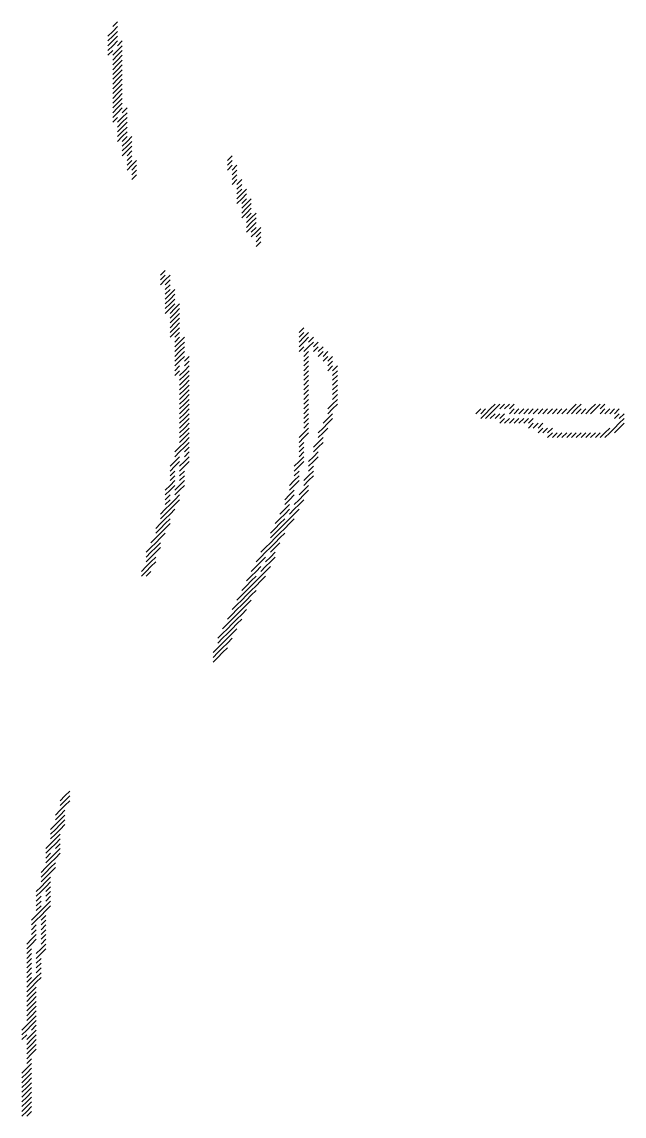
# Model space of a CAD drawing. Header units: metres. Extents: x 5 to 1923, y 5 to 1083.
# Drawn here: x 1115 to 1241, y 334 to 563 of the extents above; entities that cross this region are included whole.
import ezdxf

# ---------------------------------------------------------------- set-up
doc = ezdxf.new("R2010")
doc.units = ezdxf.units.M

msp = doc.modelspace()

# ---------------------------------------------------------------- linework, layer by layer
for p, q in [((1134, 562), (1135, 563)), ((1134, 561), (1135, 562)), ((1133, 560), (1134, 561)), ((1133, 559), (1134, 560)), ((1133, 558), (1134, 559)), ((1134, 560), (1135, 561)), ((1134, 559), (1135, 560)), ((1134, 558), (1135, 559)), ((1135, 558), (1136, 559)), ((1133, 557), (1134, 558)), ((1133, 556), (1134, 557)), ((1134, 556), (1135, 557)), ((1135, 557), (1136, 558)), ((1135, 556), (1136, 557)), ((1134, 555), (1135, 556)), ((1134, 554), (1135, 555)), ((1135, 555), (1136, 556)), ((1135, 554), (1136, 555)), ((1134, 553), (1135, 554)), ((1134, 552), (1135, 553)), ((1134, 551), (1135, 552)), ((1135, 553), (1136, 554)), ((1135, 552), (1136, 553)), ((1135, 551), (1136, 552)), ((1134, 550), (1135, 551)), ((1134, 549), (1135, 550)), ((1135, 550), (1136, 551)), ((1135, 549), (1136, 550)), ((1134, 548), (1135, 549)), ((1134, 547), (1135, 548)), ((1135, 548), (1136, 549)), ((1135, 547), (1136, 548)), ((1134, 546), (1135, 547)), ((1134, 545), (1135, 546)), ((1135, 546), (1136, 547)), ((1135, 545), (1136, 546)), ((1134, 544), (1135, 545)), ((1134, 543), (1135, 544)), ((1134, 542), (1135, 543)), ((1135, 544), (1136, 545)), ((1135, 542), (1136, 543)), ((1136, 544), (1137, 545)), ((1136, 543), (1137, 544)), ((1136, 542), (1137, 543)), ((1135, 541), (1136, 542)), ((1135, 540), (1136, 541)), ((1136, 541), (1137, 542)), ((1136, 540), (1137, 541)), ((1135, 539), (1136, 540)), ((1135, 538), (1136, 539)), ((1136, 539), (1137, 540)), ((1136, 538), (1137, 539)), ((1137, 538), (1138, 539)), ((1136, 537), (1137, 538)), ((1136, 536), (1137, 537)), ((1136, 535), (1137, 536)), ((1137, 537), (1138, 538)), ((1137, 536), (1138, 537)), ((1137, 535), (1138, 536)), ((1137, 534), (1138, 535)), ((1137, 533), (1138, 534)), ((1138, 533), (1139, 534)), ((1158, 534), (1159, 535)), ((1158, 533), (1159, 534)), ((1137, 532), (1138, 533)), ((1138, 532), (1139, 533)), ((1138, 531), (1139, 532)), ((1158, 532), (1159, 533)), ((1159, 532), (1160, 533)), ((1159, 531), (1160, 532)), ((1138, 530), (1139, 531)), ((1159, 530), (1160, 531)), ((1159, 529), (1160, 530)), ((1160, 529), (1161, 530)), ((1160, 528), (1161, 529)), ((1160, 527), (1161, 528)), ((1160, 526), (1161, 527)), ((1161, 527), (1162, 528)), ((1161, 526), (1162, 527)), ((1160, 525), (1161, 526)), ((1161, 525), (1162, 526)), ((1161, 524), (1162, 525)), ((1162, 525), (1163, 526)), ((1162, 524), (1163, 525)), ((1161, 523), (1162, 524)), ((1161, 522), (1162, 523)), ((1162, 523), (1163, 524)), ((1162, 522), (1163, 523)), ((1163, 522), (1164, 523)), ((1162, 521), (1163, 522)), ((1162, 520), (1163, 521)), ((1162, 519), (1163, 520)), ((1163, 521), (1164, 522)), ((1163, 520), (1164, 521)), ((1163, 519), (1164, 520)), ((1164, 519), (1165, 520)), ((1163, 518), (1164, 519)), ((1164, 518), (1165, 519)), ((1164, 517), (1165, 518)), ((1164, 516), (1165, 517)), ((1144, 510), (1145, 511)), ((1144, 509), (1145, 510)), ((1144, 508), (1145, 509)), ((1145, 509), (1146, 510)), ((1145, 508), (1146, 509)), ((1145, 507), (1146, 508)), ((1145, 506), (1146, 507)), ((1146, 506), (1147, 507)), ((1145, 505), (1146, 506)), ((1145, 504), (1146, 505)), ((1145, 503), (1146, 504)), ((1146, 505), (1147, 506)), ((1146, 504), (1147, 505)), ((1146, 503), (1147, 504)), ((1147, 503), (1148, 504)), ((1145, 502), (1146, 503)), ((1146, 502), (1147, 503)), ((1146, 501), (1147, 502)), ((1147, 502), (1148, 503)), ((1147, 501), (1148, 502)), ((1146, 500), (1147, 501)), ((1146, 499), (1147, 500)), ((1147, 500), (1148, 501)), ((1147, 499), (1148, 500)), ((1146, 498), (1147, 499)), ((1146, 497), (1147, 498)), ((1147, 498), (1148, 499)), ((1147, 497), (1148, 498)), ((1147, 496), (1148, 497)), ((1148, 496), (1149, 497)), ((1173, 498), (1174, 499)), ((1173, 497), (1174, 498)), ((1173, 496), (1174, 497)), ((1174, 497), (1175, 498)), ((1174, 496), (1175, 497)), ((1175, 496), (1176, 497)), ((1147, 495), (1148, 496)), ((1147, 494), (1148, 495)), ((1148, 495), (1149, 496)), ((1148, 494), (1149, 495)), ((1173, 495), (1174, 496)), ((1173, 494), (1174, 495)), ((1174, 494), (1175, 495)), ((1175, 495), (1176, 496)), ((1176, 495), (1177, 496)), ((1176, 494), (1177, 495)), ((1177, 494), (1178, 495)), ((1147, 493), (1148, 494)), ((1147, 492), (1148, 493)), ((1148, 493), (1149, 494)), ((1148, 492), (1149, 493)), ((1149, 492), (1150, 493)), ((1174, 493), (1175, 494)), ((1174, 492), (1175, 493)), ((1177, 493), (1178, 494)), ((1178, 493), (1179, 494)), ((1178, 492), (1179, 493)), ((1179, 492), (1180, 493)), ((1147, 491), (1148, 492)), ((1147, 490), (1148, 491)), ((1149, 491), (1150, 492)), ((1149, 490), (1150, 491)), ((1174, 491), (1175, 492)), ((1174, 490), (1175, 491)), ((1179, 491), (1180, 492)), ((1179, 490), (1180, 491)), ((1180, 490), (1181, 491)), ((1147, 489), (1148, 490)), ((1148, 489), (1149, 490)), ((1148, 488), (1149, 489)), ((1148, 487), (1149, 488)), ((1149, 489), (1150, 490)), ((1149, 488), (1150, 489)), ((1149, 487), (1150, 488)), ((1174, 489), (1175, 490)), ((1174, 488), (1175, 489)), ((1174, 487), (1175, 488)), ((1180, 489), (1181, 490)), ((1180, 488), (1181, 489)), ((1180, 487), (1181, 488)), ((1148, 486), (1149, 487)), ((1148, 485), (1149, 486)), ((1149, 486), (1150, 487)), ((1149, 485), (1150, 486)), ((1174, 486), (1175, 487)), ((1174, 485), (1175, 486)), ((1180, 486), (1181, 487)), ((1180, 485), (1181, 486)), ((1148, 484), (1149, 485)), ((1148, 483), (1149, 484)), ((1149, 484), (1150, 485)), ((1149, 483), (1150, 484)), ((1174, 484), (1175, 485)), ((1174, 483), (1175, 484)), ((1180, 484), (1181, 485)), ((1180, 483), (1181, 484)), ((1148, 482), (1149, 483)), ((1148, 481), (1149, 482)), ((1148, 480), (1149, 481)), ((1149, 482), (1150, 483)), ((1149, 481), (1150, 482)), ((1149, 480), (1150, 481)), ((1174, 482), (1175, 483)), ((1174, 481), (1175, 482)), ((1174, 480), (1175, 481)), ((1179, 482), (1180, 483)), ((1179, 481), (1180, 482)), ((1179, 480), (1180, 481)), ((1180, 482), (1181, 483)), ((1210, 481), (1211, 482)), ((1211, 481), (1212, 482)), ((1211, 480), (1212, 481)), ((1212, 481), (1213, 482)), ((1212, 480), (1213, 481)), ((1213, 482), (1214, 483)), ((1213, 481), (1214, 482)), ((1213, 480), (1214, 481)), ((1214, 482), (1215, 483)), ((1214, 480), (1215, 481)), ((1215, 482), (1216, 483)), ((1215, 480), (1216, 481)), ((1216, 482), (1217, 483)), ((1217, 482), (1218, 483)), ((1217, 481), (1218, 482)), ((1218, 481), (1219, 482)), ((1219, 481), (1220, 482)), ((1220, 481), (1221, 482)), ((1221, 481), (1222, 482)), ((1222, 481), (1223, 482)), ((1223, 481), (1224, 482)), ((1224, 481), (1225, 482)), ((1225, 481), (1226, 482)), ((1226, 481), (1227, 482)), ((1227, 481), (1228, 482)), ((1228, 481), (1229, 482)), ((1229, 481), (1230, 482)), ((1230, 482), (1231, 483)), ((1230, 481), (1231, 482)), ((1231, 482), (1232, 483)), ((1231, 481), (1232, 482)), ((1232, 481), (1233, 482)), ((1233, 481), (1234, 482)), ((1234, 482), (1235, 483)), ((1234, 481), (1235, 482)), ((1235, 482), (1236, 483)), ((1236, 482), (1237, 483)), ((1236, 481), (1237, 482)), ((1237, 481), (1238, 482)), ((1238, 481), (1239, 482)), ((1239, 481), (1240, 482)), ((1239, 480), (1240, 481)), ((1240, 480), (1241, 481)), ((1148, 479), (1149, 480)), ((1148, 478), (1149, 479)), ((1149, 479), (1150, 480)), ((1149, 478), (1150, 479)), ((1174, 479), (1175, 480)), ((1174, 478), (1175, 479)), ((1178, 479), (1179, 480)), ((1178, 478), (1179, 479)), ((1179, 479), (1180, 480)), ((1215, 479), (1216, 480)), ((1216, 479), (1217, 480)), ((1217, 479), (1218, 480)), ((1218, 479), (1219, 480)), ((1219, 479), (1220, 480)), ((1220, 479), (1221, 480)), ((1221, 479), (1222, 480)), ((1221, 478), (1222, 479)), ((1222, 478), (1223, 479)), ((1223, 478), (1224, 479)), ((1239, 478), (1240, 479)), ((1240, 479), (1241, 480)), ((1240, 478), (1241, 479)), ((1148, 477), (1149, 478)), ((1148, 476), (1149, 477)), ((1149, 477), (1150, 478)), ((1149, 476), (1150, 477)), ((1173, 476), (1174, 477)), ((1174, 477), (1175, 478)), ((1174, 476), (1175, 477)), ((1177, 477), (1178, 478)), ((1177, 476), (1178, 477)), ((1178, 477), (1179, 478)), ((1223, 477), (1224, 478)), ((1224, 477), (1225, 478)), ((1225, 477), (1226, 478)), ((1225, 476), (1226, 477)), ((1226, 476), (1227, 477)), ((1227, 476), (1228, 477)), ((1228, 476), (1229, 477)), ((1229, 476), (1230, 477)), ((1230, 476), (1231, 477)), ((1231, 476), (1232, 477)), ((1232, 476), (1233, 477)), ((1233, 476), (1234, 477)), ((1234, 476), (1235, 477)), ((1235, 476), (1236, 477)), ((1236, 476), (1237, 477)), ((1237, 477), (1238, 478)), ((1237, 476), (1238, 477)), ((1238, 477), (1239, 478)), ((1239, 477), (1240, 478)), ((1148, 475), (1149, 476)), ((1148, 474), (1149, 475)), ((1149, 475), (1150, 476)), ((1149, 474), (1150, 475)), ((1173, 475), (1174, 476)), ((1173, 474), (1174, 475)), ((1176, 474), (1177, 475)), ((1177, 475), (1178, 476)), ((1177, 474), (1178, 475)), ((1147, 473), (1148, 474)), ((1147, 472), (1148, 473)), ((1147, 471), (1148, 472)), ((1148, 473), (1149, 474)), ((1149, 473), (1150, 474)), ((1149, 472), (1150, 473)), ((1149, 471), (1150, 472)), ((1173, 473), (1174, 474)), ((1173, 472), (1174, 473)), ((1173, 471), (1174, 472)), ((1175, 471), (1176, 472)), ((1176, 473), (1177, 474)), ((1176, 472), (1177, 473)), ((1176, 471), (1177, 472)), ((1146, 470), (1147, 471)), ((1146, 469), (1147, 470)), ((1147, 470), (1148, 471)), ((1148, 470), (1149, 471)), ((1148, 469), (1149, 470)), ((1149, 470), (1150, 471)), ((1172, 470), (1173, 471)), ((1172, 469), (1173, 470)), ((1173, 470), (1174, 471)), ((1175, 470), (1176, 471)), ((1175, 469), (1176, 470)), ((1146, 468), (1147, 469)), ((1146, 467), (1147, 468)), ((1148, 468), (1149, 469)), ((1148, 467), (1149, 468)), ((1172, 468), (1173, 469)), ((1172, 467), (1173, 468)), ((1174, 467), (1175, 468)), ((1175, 468), (1176, 469)), ((1175, 467), (1176, 468)), ((1145, 465), (1146, 466)), ((1145, 464), (1146, 465)), ((1146, 466), (1147, 467)), ((1146, 465), (1147, 466)), ((1147, 465), (1148, 466)), ((1147, 464), (1148, 465)), ((1148, 466), (1149, 467)), ((1148, 465), (1149, 466)), ((1171, 466), (1172, 467)), ((1171, 465), (1172, 466)), ((1171, 464), (1172, 465)), ((1172, 466), (1173, 467)), ((1173, 464), (1174, 465)), ((1174, 466), (1175, 467)), ((1174, 465), (1175, 466)), ((1174, 464), (1175, 465)), ((1145, 463), (1146, 464)), ((1145, 462), (1146, 463)), ((1146, 462), (1147, 463)), ((1147, 463), (1148, 464)), ((1147, 462), (1148, 463)), ((1170, 463), (1171, 464)), ((1170, 462), (1171, 463)), ((1171, 463), (1172, 464)), ((1172, 462), (1173, 463)), ((1173, 463), (1174, 464)), ((1173, 462), (1174, 463)), ((1144, 460), (1145, 461)), ((1145, 461), (1146, 462)), ((1145, 460), (1146, 461)), ((1146, 461), (1147, 462)), ((1146, 460), (1147, 461)), ((1169, 460), (1170, 461)), ((1170, 461), (1171, 462)), ((1170, 460), (1171, 461)), ((1171, 460), (1172, 461)), ((1172, 461), (1173, 462)), ((1172, 460), (1173, 461)), ((1143, 457), (1144, 458)), ((1144, 459), (1145, 460)), ((1144, 458), (1145, 459)), ((1144, 457), (1145, 458)), ((1145, 459), (1146, 460)), ((1145, 458), (1146, 459)), ((1145, 457), (1146, 458)), ((1168, 458), (1169, 459)), ((1168, 457), (1169, 458)), ((1169, 459), (1170, 460)), ((1169, 458), (1170, 459)), ((1169, 457), (1170, 458)), ((1170, 458), (1171, 459)), ((1170, 457), (1171, 458)), ((1171, 459), (1172, 460)), ((1171, 458), (1172, 459)), ((1143, 456), (1144, 457)), ((1143, 455), (1144, 456)), ((1144, 456), (1145, 457)), ((1144, 455), (1145, 456)), ((1167, 456), (1168, 457)), ((1167, 455), (1168, 456)), ((1168, 456), (1169, 457)), ((1168, 455), (1169, 456)), ((1169, 456), (1170, 457)), ((1169, 455), (1170, 456)), ((1142, 454), (1143, 455)), ((1142, 453), (1143, 454)), ((1143, 454), (1144, 455)), ((1143, 453), (1144, 454)), ((1166, 453), (1167, 454)), ((1167, 454), (1168, 455)), ((1167, 453), (1168, 454)), ((1168, 454), (1169, 455)), ((1168, 453), (1169, 454)), ((1141, 452), (1142, 453)), ((1141, 451), (1142, 452)), ((1142, 452), (1143, 453)), ((1142, 451), (1143, 452)), ((1143, 452), (1144, 453)), ((1165, 452), (1166, 453)), ((1165, 451), (1166, 452)), ((1166, 452), (1167, 453)), ((1167, 452), (1168, 453)), ((1167, 451), (1168, 452)), ((1140, 448), (1141, 449)), ((1141, 450), (1142, 451)), ((1141, 449), (1142, 450)), ((1141, 448), (1142, 449)), ((1142, 450), (1143, 451)), ((1142, 449), (1143, 450)), ((1163, 448), (1164, 449)), ((1164, 450), (1165, 451)), ((1164, 449), (1165, 450)), ((1164, 448), (1165, 449)), ((1165, 450), (1166, 451)), ((1165, 448), (1166, 449)), ((1166, 450), (1167, 451)), ((1166, 449), (1167, 450)), ((1166, 448), (1167, 449)), ((1167, 450), (1168, 451)), ((1140, 447), (1141, 448)), ((1141, 447), (1142, 448)), ((1162, 446), (1163, 447)), ((1163, 447), (1164, 448)), ((1163, 446), (1164, 447)), ((1164, 446), (1165, 447)), ((1165, 447), (1166, 448)), ((1165, 446), (1166, 447)), ((1161, 444), (1162, 445)), ((1162, 445), (1163, 446)), ((1162, 444), (1163, 445)), ((1163, 445), (1164, 446)), ((1163, 444), (1164, 445)), ((1164, 445), (1165, 446)), ((1160, 442), (1161, 443)), ((1160, 441), (1161, 442)), ((1161, 443), (1162, 444)), ((1161, 442), (1162, 443)), ((1161, 441), (1162, 442)), ((1162, 443), (1163, 444)), ((1162, 442), (1163, 443)), ((1162, 441), (1163, 442)), ((1163, 443), (1164, 444)), ((1159, 440), (1160, 441)), ((1159, 439), (1160, 440)), ((1160, 440), (1161, 441)), ((1160, 439), (1161, 440)), ((1161, 440), (1162, 441)), ((1161, 439), (1162, 440)), ((1158, 438), (1159, 439)), ((1158, 437), (1159, 438)), ((1159, 438), (1160, 439)), ((1159, 437), (1160, 438)), ((1160, 438), (1161, 439)), ((1160, 437), (1161, 438)), ((1157, 436), (1158, 437)), ((1157, 435), (1158, 436)), ((1158, 436), (1159, 437)), ((1158, 435), (1159, 436)), ((1159, 436), (1160, 437)), ((1159, 435), (1160, 436)), ((1156, 434), (1157, 435)), ((1156, 433), (1157, 434)), ((1156, 432), (1157, 433)), ((1157, 434), (1158, 435)), ((1157, 433), (1158, 434)), ((1157, 432), (1158, 433)), ((1158, 434), (1159, 435)), ((1158, 433), (1159, 434)), ((1155, 431), (1156, 432)), ((1155, 430), (1156, 431)), ((1156, 431), (1157, 432)), ((1156, 430), (1157, 431)), ((1157, 431), (1158, 432)), ((1155, 429), (1156, 430)), ((1123, 400), (1124, 401)), ((1124, 401), (1125, 402)), ((1124, 400), (1125, 401)), ((1123, 399), (1124, 400)), ((1123, 398), (1124, 399)), ((1124, 399), (1125, 400)), ((1122, 397), (1123, 398)), ((1122, 396), (1123, 397)), ((1123, 397), (1124, 398)), ((1123, 396), (1124, 397)), ((1121, 394), (1122, 395)), ((1121, 393), (1122, 394)), ((1122, 395), (1123, 396)), ((1122, 394), (1123, 395)), ((1122, 393), (1123, 394)), ((1123, 395), (1124, 396)), ((1123, 394), (1124, 395)), ((1121, 392), (1122, 393)), ((1121, 391), (1122, 392)), ((1122, 392), (1123, 393)), ((1122, 391), (1123, 392)), ((1120, 390), (1121, 391)), ((1120, 389), (1121, 390)), ((1121, 390), (1122, 391)), ((1122, 390), (1123, 391)), ((1122, 389), (1123, 390)), ((1120, 388), (1121, 389)), ((1120, 387), (1121, 388)), ((1121, 388), (1122, 389)), ((1121, 387), (1122, 388)), ((1122, 388), (1123, 389)), ((1119, 385), (1120, 386)), ((1119, 384), (1120, 385)), ((1120, 386), (1121, 387)), ((1120, 385), (1121, 386)), ((1120, 384), (1121, 385)), ((1121, 386), (1122, 387)), ((1121, 385), (1122, 386)), ((1119, 383), (1120, 384)), ((1119, 382), (1120, 383)), ((1120, 383), (1121, 384)), ((1120, 382), (1121, 383)), ((1118, 381), (1119, 382)), ((1118, 380), (1119, 381)), ((1119, 381), (1120, 382)), ((1120, 381), (1121, 382)), ((1120, 380), (1121, 381)), ((1118, 379), (1119, 380)), ((1118, 378), (1119, 379)), ((1118, 377), (1119, 378)), ((1119, 377), (1120, 378)), ((1120, 379), (1121, 380)), ((1120, 378), (1121, 379)), ((1120, 377), (1121, 378)), ((1117, 375), (1118, 376)), ((1118, 376), (1119, 377)), ((1118, 375), (1119, 376)), ((1119, 376), (1120, 377)), ((1119, 375), (1120, 376)), ((1117, 374), (1118, 375)), ((1117, 373), (1118, 374)), ((1119, 374), (1120, 375)), ((1119, 373), (1120, 374)), ((1116, 370), (1117, 371)), ((1117, 372), (1118, 373)), ((1117, 371), (1118, 372)), ((1117, 370), (1118, 371)), ((1119, 372), (1120, 373)), ((1119, 371), (1120, 372)), ((1119, 370), (1120, 371)), ((1116, 369), (1117, 370)), ((1116, 368), (1117, 369)), ((1118, 368), (1119, 369)), ((1119, 369), (1120, 370)), ((1119, 368), (1120, 369)), ((1116, 367), (1117, 368)), ((1116, 366), (1117, 367)), ((1118, 367), (1119, 368)), ((1118, 366), (1119, 367)), ((1116, 365), (1117, 366)), ((1116, 364), (1117, 365)), ((1118, 365), (1119, 366)), ((1118, 364), (1119, 365)), ((1116, 363), (1117, 364)), ((1116, 362), (1117, 363)), ((1116, 361), (1117, 362)), ((1117, 362), (1118, 363)), ((1117, 361), (1118, 362)), ((1118, 363), (1119, 364)), ((1118, 362), (1119, 363)), ((1116, 360), (1117, 361)), ((1116, 359), (1117, 360)), ((1117, 360), (1118, 361)), ((1117, 359), (1118, 360)), ((1116, 358), (1117, 359)), ((1116, 357), (1117, 358)), ((1117, 358), (1118, 359)), ((1117, 357), (1118, 358)), ((1116, 356), (1117, 357)), ((1116, 355), (1117, 356)), ((1116, 354), (1117, 355)), ((1117, 356), (1118, 357)), ((1117, 355), (1118, 356)), ((1117, 354), (1118, 355)), ((1115, 352), (1116, 353)), ((1116, 353), (1117, 354)), ((1116, 352), (1117, 353)), ((1117, 353), (1118, 354)), ((1117, 352), (1118, 353)), ((1115, 351), (1116, 352)), ((1115, 350), (1116, 351)), ((1116, 350), (1117, 351)), ((1117, 351), (1118, 352)), ((1117, 350), (1118, 351)), ((1116, 349), (1117, 350)), ((1116, 348), (1117, 349)), ((1117, 349), (1118, 350)), ((1117, 348), (1118, 349)), ((1116, 347), (1117, 348)), ((1116, 346), (1117, 347)), ((1116, 345), (1117, 346)), ((1117, 347), (1118, 348)), ((1115, 343), (1116, 344)), ((1116, 344), (1117, 345)), ((1116, 343), (1117, 344)), ((1115, 342), (1116, 343)), ((1115, 341), (1116, 342)), ((1116, 342), (1117, 343)), ((1116, 341), (1117, 342)), ((1115, 340), (1116, 341)), ((1115, 339), (1116, 340)), ((1115, 338), (1116, 339)), ((1116, 340), (1117, 341)), ((1116, 339), (1117, 340)), ((1116, 338), (1117, 339)), ((1115, 337), (1116, 338)), ((1115, 336), (1116, 337)), ((1116, 337), (1117, 338)), ((1116, 336), (1117, 337)), ((1115, 335), (1116, 336)), ((1115, 334), (1116, 335)), ((1116, 335), (1117, 336)), ((1116, 334), (1117, 335))]:
    msp.add_line(p, q)

doc.saveas('drawing.dxf')
